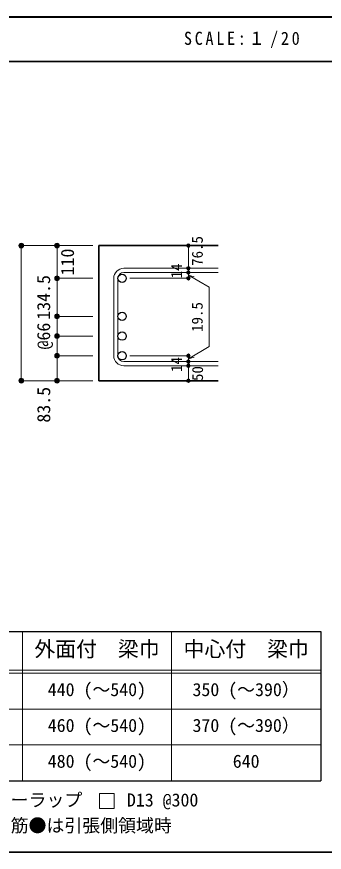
# Model space of a CAD drawing. Units: millimetres at full size, sheet at 1:20; details may follow other scales. Extents: x -3982 to 3969, y -2797 to 2801.
# Drawn here: x 1388 to 2419, y 2 to 2801 of the extents above; entities that cross this region are included whole.
import ezdxf
from ezdxf.enums import TextEntityAlignment as Align

# ---------------------------------------------------------------- set-up
doc = ezdxf.new("R2010")
doc.units = ezdxf.units.MM
doc.header["$LTSCALE"] = 20
doc.header["$PDMODE"] = 32
doc.header["$PDSIZE"] = 12
for name, color, linetype, lineweight in [('6-1_躯体線', 2, 'Continuous', 35), ('6-5_梁主筋', 7, 'Continuous', 18), ('6-6_S.T.P.', 7, 'Continuous', 18), ('6-7_文字', 7, 'Continuous', 18), ('6-D_寸法', 4, 'Continuous', 9), ('6-E_枠', 7, 'Continuous', 18), ('F-0_枠', 6, 'Continuous', 40)]:
    doc.layers.add(name, color=color, linetype=linetype, lineweight=lineweight)
doc.styles.add('ＭＳ ゴシック', font='')
doc.styles.get('ＭＳ ゴシック').set_extended_font_data('MS Gothic')

msp = doc.modelspace()

# ---------------------------------------------------------------- linework, layer by layer
at = {"layer": '6-1_躯体線'}
for p, q in [((1662.96, 2034.12), (2062.96, 2034.12)), ((1662.96, 2034.12), (1662.96, 1581.62)), ((1662.96, 1581.62), (2062.96, 1581.62))]:
    msp.add_line(p, q, dxfattribs=at)
at = {"layer": '6-5_梁主筋', "color": 3, "lineweight": 25}
for centre in [(1740.96, 1924.49), (1740.96, 1797.12), (1740.96, 1731.12), (1740.96, 1665.12)]:
    msp.add_circle(centre, 14, dxfattribs=at)
at = {"layer": '6-6_S.T.P.'}
for p, q in [((1746.46, 1957.99), (2062.96, 1957.99)), ((1746.46, 1943.99), (2062.96, 1943.99)), ((1712.96, 1924.49), (1712.96, 1665.12)), ((1726.96, 1924.49), (1726.96, 1665.12)), ((1746.46, 1645.62), (2062.96, 1645.62)), ((1746.46, 1631.62), (2062.96, 1631.62))]:
    msp.add_line(p, q, dxfattribs=at)
for centre, radius, start, end in [((1746.46, 1924.49), 33.5, 90, 180), ((1746.46, 1924.49), 19.5, 90, 180), ((1746.46, 1665.12), 33.5, 180, 270), ((1746.46, 1665.12), 19.5, 180, 270)]:
    msp.add_arc(centre, radius, start, end, dxfattribs=at)
at = {"layer": '6-7_文字'}
msp.add_lwpolyline([(1664.8, 148.83), (1714.8, 148.83), (1714.8, 198.83), (1664.8, 198.83)], close=True, dxfattribs=at)
at = {"layer": '6-D_寸法'}
for p, q in [((1402.96, 2034.12), (1522.96, 2034.12)), ((1402.96, 2034.12), (1402.96, 1581.62)), ((1522.96, 2034.12), (1642.96, 2034.12)), ((1522.96, 2034.12), (1522.96, 1924.49)), ((1962.96, 1958.56), (1962.96, 2034.12)), ((1962.96, 1943.99), (1962.96, 1957.99)), ((1962.96, 1934.81), (1982.28, 1929.63)), ((1962.96, 1934.81), (2033.02, 1894.36)), ((1522.96, 1924.49), (1642.96, 1924.49)), ((1522.96, 1797.12), (1522.96, 1924.49)), ((1962.96, 1924.49), (1766.87, 1924.49)), ((2033.02, 1894.36), (2033.02, 1695.82)), ((1522.96, 1797.12), (1642.96, 1797.12)), ((1522.96, 1797.12), (1522.96, 1731.12)), ((1522.96, 1731.12), (1642.96, 1731.12)), ((1522.96, 1731.12), (1522.96, 1665.12)), ((1962.96, 1655.37), (2033.02, 1695.82)), ((1522.96, 1665.12), (1642.96, 1665.12)), ((1522.96, 1581.62), (1522.96, 1665.12)), ((1962.96, 1665.12), (1766.87, 1665.12)), ((1962.96, 1645.62), (1962.96, 1665.12)), ((1962.96, 1655.37), (1982.28, 1660.55)), ((1962.96, 1631.62), (1962.96, 1645.62)), ((1962.96, 1581.62), (1962.96, 1631.62)), ((1402.96, 1581.62), (1522.96, 1581.62)), ((1402.96, 1581.62), (1512.82, 1581.62)), ((1522.96, 1581.62), (1642.96, 1581.62))]:
    msp.add_line(p, q, dxfattribs=at)
msp.add_lwpolyline([(1962.96, 1924.49), (1962.96, 1944.56), (1962.96, 1924.49)], dxfattribs=at)
for centre, radius in [((1402.96, 2034.12), 8), ((1402.96, 2034.12), 7.2), ((1402.96, 2034.12), 6.4), ((1402.96, 2034.12), 5.6), ((1402.96, 2034.12), 4.8), ((1402.96, 2034.12), 4), ((1402.96, 2034.12), 3.2), ((1402.96, 2034.12), 2.4), ((1402.96, 2034.12), 1.6), ((1402.96, 2034.12), 0.8), ((1522.96, 2034.12), 8), ((1522.96, 2034.12), 7.2), ((1522.96, 2034.12), 6.4), ((1522.96, 2034.12), 5.6), ((1522.96, 2034.12), 4.8), ((1522.96, 2034.12), 4), ((1522.96, 2034.12), 3.2), ((1522.96, 2034.12), 2.4), ((1522.96, 2034.12), 1.6), ((1522.96, 2034.12), 0.8), ((1962.96, 2034.12), 4), ((1962.96, 2034.12), 3.6), ((1962.96, 2034.12), 3.2), ((1962.96, 2034.12), 2.8), ((1962.96, 2034.12), 2.4), ((1962.96, 2034.12), 2), ((1962.96, 2034.12), 1.6), ((1962.96, 2034.12), 1.2), ((1962.96, 2034.12), 0.8), ((1962.96, 2034.12), 0.4), ((1962.96, 1957.99), 4), ((1962.96, 1957.99), 3.6), ((1962.96, 1957.99), 3.2), ((1962.96, 1957.99), 2.8), ((1962.96, 1957.99), 2.4), ((1962.96, 1957.99), 2), ((1962.96, 1957.99), 1.6), ((1962.96, 1957.99), 1.2), ((1522.96, 1924.49), 8), ((1522.96, 1924.49), 7.2), ((1962.96, 1943.99), 4), ((1962.96, 1943.99), 3.6), ((1962.96, 1943.99), 3.2), ((1962.96, 1943.99), 2.8), ((1962.96, 1943.99), 2.4), ((1962.96, 1943.99), 2), ((1962.96, 1943.99), 1.6), ((1962.96, 1943.99), 1.2), ((1962.96, 1957.99), 0.8), ((1962.96, 1943.99), 0.8), ((1962.96, 1957.99), 0.4), ((1962.96, 1943.99), 0.4), ((1522.96, 1924.49), 6.4), ((1522.96, 1924.49), 5.6), ((1522.96, 1924.49), 4.8), ((1522.96, 1924.49), 4), ((1522.96, 1924.49), 3.2), ((1522.96, 1924.49), 2.4), ((1522.96, 1924.49), 1.6), ((1522.96, 1924.49), 0.8), ((1962.96, 1924.49), 4), ((1962.96, 1924.49), 3.6), ((1962.96, 1924.49), 3.2), ((1962.96, 1924.49), 2.8), ((1962.96, 1924.49), 2.4), ((1962.96, 1924.49), 2), ((1962.96, 1924.49), 1.6), ((1962.96, 1924.49), 1.2), ((1962.96, 1924.49), 0.8), ((1962.96, 1924.49), 0.4), ((1522.96, 1797.12), 8), ((1522.96, 1797.12), 7.2), ((1522.96, 1797.12), 6.4), ((1522.96, 1797.12), 5.6), ((1522.96, 1797.12), 4.8), ((1522.96, 1797.12), 4), ((1522.96, 1797.12), 3.2), ((1522.96, 1797.12), 2.4), ((1522.96, 1797.12), 1.6), ((1522.96, 1797.12), 0.8), ((1522.96, 1731.12), 8), ((1522.96, 1731.12), 7.2), ((1522.96, 1731.12), 6.4), ((1522.96, 1731.12), 5.6), ((1522.96, 1731.12), 4.8), ((1522.96, 1731.12), 4), ((1522.96, 1731.12), 3.2), ((1522.96, 1731.12), 2.4), ((1522.96, 1731.12), 1.6), ((1522.96, 1731.12), 0.8), ((1522.96, 1665.12), 8), ((1522.96, 1665.12), 7.2), ((1522.96, 1665.12), 6.4), ((1522.96, 1665.12), 5.6), ((1522.96, 1665.12), 4.8), ((1522.96, 1665.12), 4), ((1522.96, 1665.12), 3.2), ((1522.96, 1665.12), 2.4), ((1522.96, 1665.12), 1.6), ((1522.96, 1665.12), 0.8), ((1962.96, 1665.12), 4), ((1962.96, 1665.12), 3.6), ((1962.96, 1665.12), 3.2), ((1962.96, 1665.12), 2.8), ((1962.96, 1665.12), 2.4), ((1962.96, 1665.12), 2), ((1962.96, 1665.12), 1.6), ((1962.96, 1665.12), 1.2), ((1962.96, 1665.12), 0.8), ((1962.96, 1665.12), 0.4), ((1962.96, 1645.62), 4), ((1962.96, 1631.62), 4), ((1962.96, 1645.62), 3.6), ((1962.96, 1631.62), 3.6), ((1962.96, 1645.62), 3.2), ((1962.96, 1631.62), 3.2), ((1962.96, 1645.62), 2.8), ((1962.96, 1631.62), 2.8), ((1962.96, 1645.62), 2.4), ((1962.96, 1631.62), 2.4), ((1962.96, 1645.62), 2), ((1962.96, 1631.62), 2), ((1962.96, 1645.62), 1.6), ((1962.96, 1631.62), 1.6), ((1962.96, 1645.62), 1.2), ((1962.96, 1631.62), 1.2), ((1962.96, 1645.62), 0.8), ((1962.96, 1631.62), 0.8), ((1962.96, 1645.62), 0.4), ((1962.96, 1631.62), 0.4), ((1402.96, 1581.62), 8), ((1402.96, 1581.62), 7.2), ((1402.96, 1581.62), 6.4), ((1402.96, 1581.62), 5.6), ((1402.96, 1581.62), 4.8), ((1402.96, 1581.62), 4), ((1402.96, 1581.62), 3.2), ((1402.96, 1581.62), 2.4), ((1402.96, 1581.62), 1.6), ((1402.96, 1581.62), 0.8), ((1522.96, 1581.62), 8), ((1522.96, 1581.62), 7.2), ((1522.96, 1581.62), 6.4), ((1522.96, 1581.62), 5.6), ((1522.96, 1581.62), 4.8), ((1522.96, 1581.62), 4), ((1522.96, 1581.62), 3.2), ((1522.96, 1581.62), 2.4), ((1522.96, 1581.62), 1.6), ((1522.96, 1581.62), 0.8), ((1962.96, 1581.62), 4), ((1962.96, 1581.62), 3.6), ((1962.96, 1581.62), 3.2), ((1962.96, 1581.62), 2.8), ((1962.96, 1581.62), 2.4), ((1962.96, 1581.62), 2), ((1962.96, 1581.62), 1.6), ((1962.96, 1581.62), 1.2), ((1962.96, 1581.62), 0.8), ((1962.96, 1581.62), 0.4)]:
    msp.add_circle(centre, radius, dxfattribs=at)
at = {"layer": '6-D_寸法', "color": 7}
for p in [(1402.96, 2034.12), (1522.96, 2034.12), (1962.96, 2034.12), (1962.96, 1957.99), (1962.96, 1943.99), (1522.96, 1924.49), (1962.96, 1924.49), (1522.96, 1797.12), (1522.96, 1731.12), (1522.96, 1665.12), (1962.96, 1665.12), (1962.96, 1645.62), (1962.96, 1631.62), (1402.96, 1581.62), (1522.96, 1581.62), (1962.96, 1581.62)]:
    msp.add_point(p, dxfattribs=at)
at = {"layer": '6-E_枠', "color": 3, "lineweight": 25}
for p, q in [((965.14, 741.85), (2406.83, 741.85)), ((2406.83, 741.85), (2406.83, 241.85)), ((965.14, 241.85), (2406.83, 241.85))]:
    msp.add_line(p, q, dxfattribs=at)
at = {"layer": '6-E_枠'}
for p, q in [((1406.83, 741.85), (1406.83, 241.85)), ((1906.83, 741.85), (1906.83, 241.85)), ((965.14, 611.85), (2406.83, 611.85)), ((965.14, 601.85), (2406.83, 601.85)), ((965.14, 481.85), (2406.83, 481.85)), ((965.14, 361.85), (2406.83, 361.85))]:
    msp.add_line(p, q, dxfattribs=at)
at = {"layer": 'F-0_枠'}
msp.add_line((-3981.92, 2800.77), (3969.4, 2800.77), dxfattribs=at)
at = {"layer": 'F-0_枠', "color": 2, "lineweight": 35}
for p, q in [((-3981.92, 2650.77), (2482.4, 2650.77)), ((2482.4, 1.97), (-3981.92, 1.97))]:
    msp.add_line(p, q, dxfattribs=at)

# ---------------------------------------------------------------- texts
at = {"layer": '6-7_文字', "color": 2, "style": 'ＭＳ ゴシック'}
for s, p in [('外面付\u3000梁巾', (1446.83, 641.85)), ('中心付\u3000梁巾', (1946.83, 641.85))]:
    msp.add_text(s, height=51.32, dxfattribs=at).set_placement(p, align=Align.BOTTOM_LEFT)
at = {"layer": '6-7_文字', "style": 'ＭＳ ゴシック'}
for s, p in [('440 (～540)', (1491.83, 511.85)), ('350 (～390）', (1976.83, 511.85)), ('460 (～540)', (1491.83, 391.85)), ('370 (～390）', (1976.83, 391.85)), ('480 (～540)', (1491.83, 271.85)), ('640', (2111.83, 271.85)), ('※ 基礎梁スターラップ     D13 @300', (977.51, 142.13)), ('※ 柱型立上り筋●は引張側領域時', (977.51, 56.45))]:
    msp.add_text(s, height=43.99, dxfattribs=at).set_placement(p, align=Align.BOTTOM_LEFT)
at = {"layer": '6-7_文字', "color": 2, "insert": (1948.17, 2695.77), "char_height": 43.99, "attachment_point": 7, "style": 'ＭＳ ゴシック'}
msp.add_mtext('\\T1.34;\\W0.9;SCALE:１/20', dxfattribs=at)
at = {"layer": '6-D_寸法', "style": 'ＭＳ ゴシック'}
for s, height, p in [('76.5', 36.66, (2022.29, 1966.27)), ('110', 43.99, (1592.96, 1934.31)), ('14', 36.66, (1952.96, 1924.1)), ('134.5', 43.99, (1512.96, 1785.81)), ('19.5', 36.66, (2021.94, 1745.09)), ('@66', 43.99, (1512.96, 1686.12)), ('14', 36.66, (1952.56, 1610.94)), ('50', 36.66, (2023.08, 1580.61)), ('83.5', 43.99, (1513.27, 1441.16))]:
    msp.add_text(s, height=height, rotation=90, dxfattribs=at).set_placement(p, align=Align.BOTTOM_LEFT)

doc.saveas('drawing.dxf')
